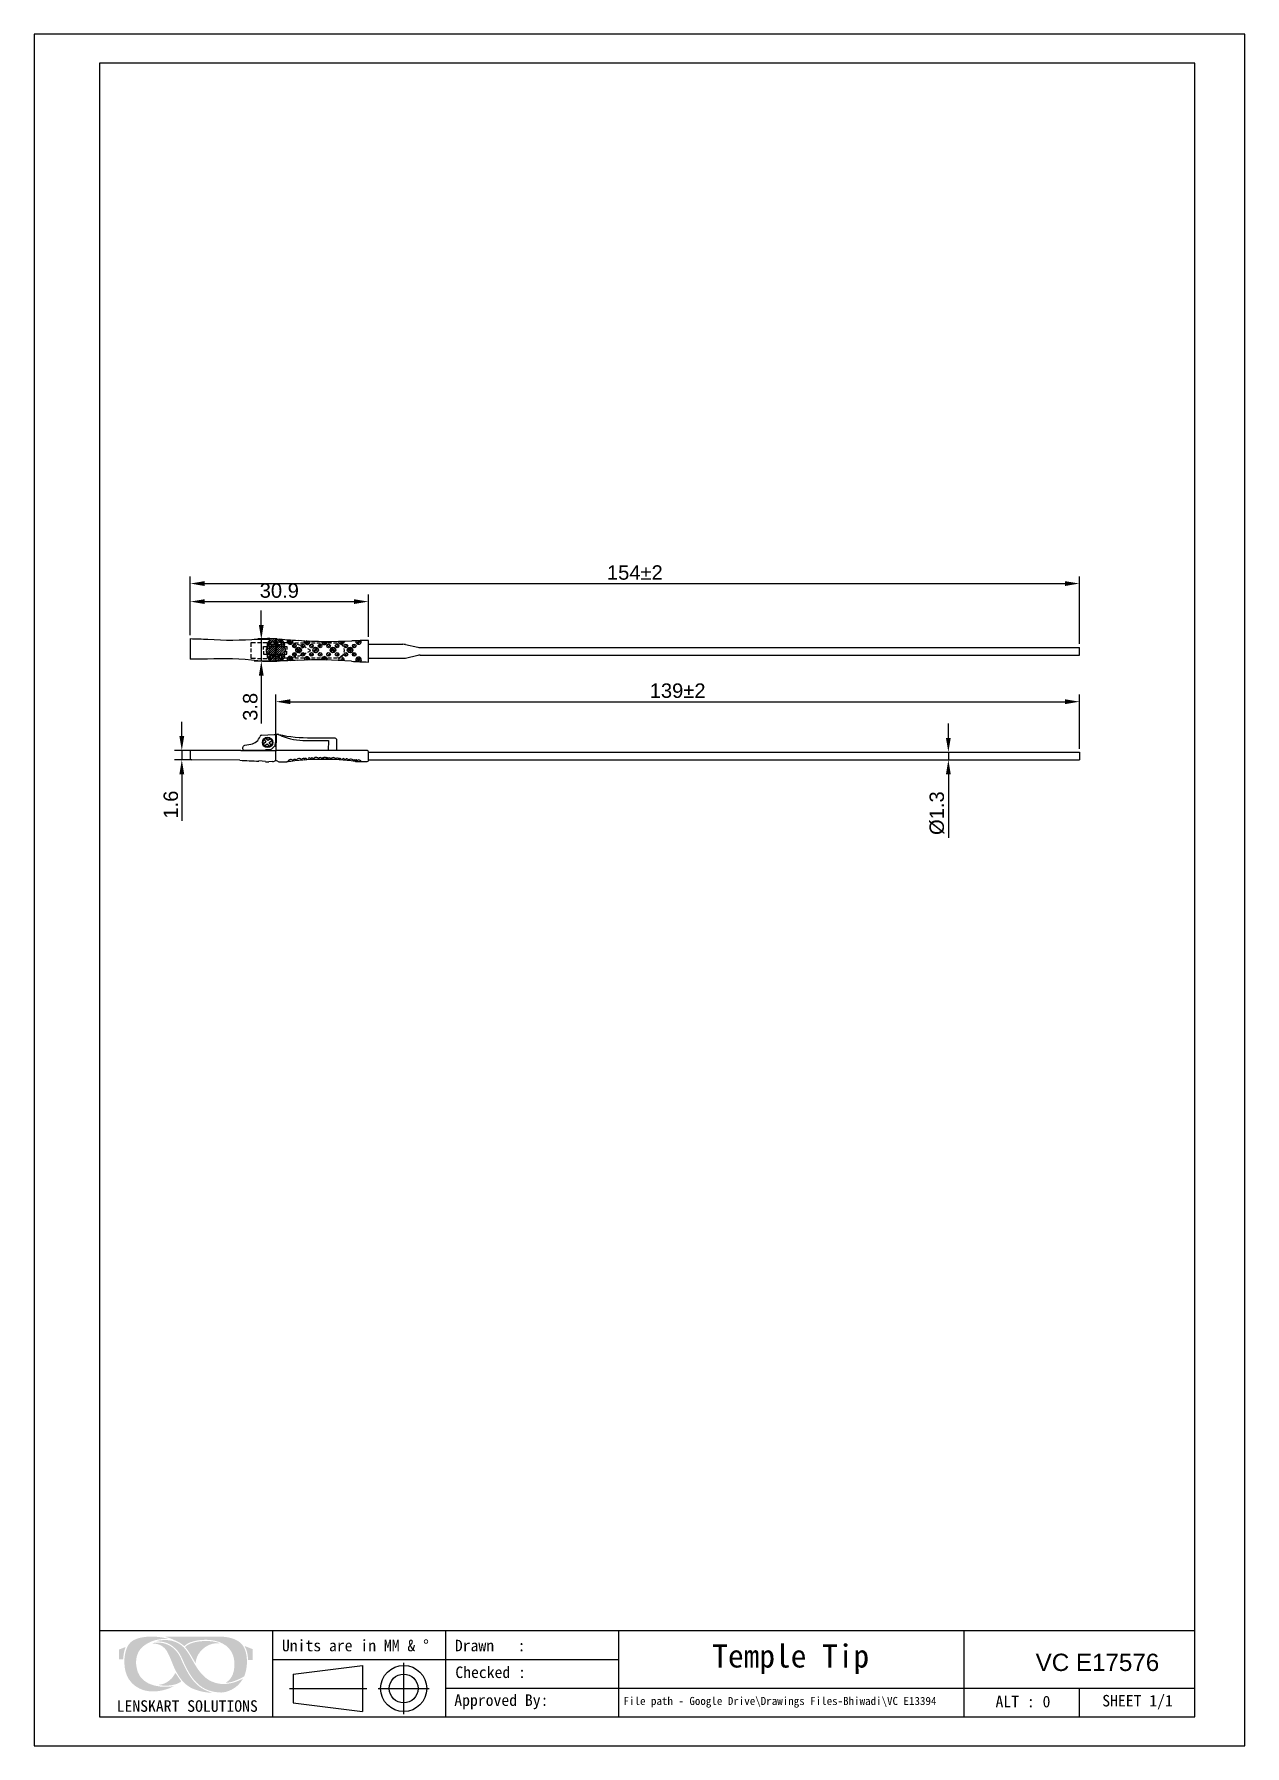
# Model space of a CAD drawing. Header units: inches. Extents: x 26 to 236, y -155 to 142.
import ezdxf

# ---------------------------------------------------------------- set-up
doc = ezdxf.new("R2010")
doc.units = ezdxf.units.IN
doc.header["$MEASUREMENT"] = 0
doc.layers.add('Dimension', color=3, linetype='Continuous')
doc.layers.add('图框-线条', color=7, linetype='Continuous')
doc.layers.add('绘图层', color=7, linetype='Continuous', lineweight=15)
doc.styles.get("Standard").update_dxf_attribs({"font": 'arial.ttf'})
doc.styles.add('宋体', font='SimSun.ttf')
doc.styles.add('样式 1', font='romant.shx')
doc.dimstyles.new('ISO-25$0', dxfattribs={"dimtxt": 2.5, "dimasz": 2.5, "dimexe": 0.5, "dimexo": 1, "dimgap": 1, "dimtad": 0, "dimtih": 1, "dimtoh": 1, "dimdec": 1, "dimzin": 10, "dimdsep": 46, "dimlunit": 6, "dimtxsty": '样式 1', "dimcen": 0, "dimclrd": 256, "dimclre": 256, "dimclrt": 7, "dimazin": 0, "dimtfac": 1, "dimtdec": 1, "dimtofl": 0, "dimtmove": 0, "dimatfit": 0, "dimfxl": 1, "dimtolj": 1, "dimtzin": 10, "dimarcsym": 0})

# ---------------------------------------------------------------- blocks, each defined once
blk = doc.blocks.new('*D8')
at = {"layer": 'Defpoints', "color": 0, "transparency": 16777216}
for p in [(84.24, 43.32), (53.34, 36.89), (84.24, 36.56)]:
    blk.add_point(p, dxfattribs=at)
at = {"layer": 'Dimension', "color": 0, "lineweight": -2, "transparency": 16777216}
for p, q in [((53.34, 37.52), (53.34, 44.57)), ((84.24, 37.19), (84.24, 44.57)), ((55.84, 43.32), (81.74, 43.32))]:
    blk.add_line(p, q, dxfattribs=at)
at = {"layer": 'Dimension', "color": 0, "transparency": 16777216}
for points in [[(55.84, 43.73), (55.84, 42.9), (53.34, 43.32)], [(81.74, 43.73), (81.74, 42.9), (84.24, 43.32)]]:
    blk.add_solid(points, dxfattribs=at)
at = {"layer": 'Dimension', "color": 0, "transparency": 16777216, "insert": (68.79, 45.22), "char_height": 2.5, "attachment_point": 5}
blk.add_mtext('30.9', dxfattribs=at)
blk = doc.blocks.new('*D9')
at = {"layer": 'Defpoints', "color": 0, "transparency": 16777216}
for p in [(207.59, 46.45), (53.34, 36.89), (207.59, 35.34)]:
    blk.add_point(p, dxfattribs=at)
at = {"layer": 'Dimension', "color": 0, "lineweight": -2, "transparency": 16777216}
for p, q in [((53.34, 37.52), (53.34, 47.7)), ((207.59, 35.97), (207.59, 47.7)), ((55.84, 46.45), (205.09, 46.45))]:
    blk.add_line(p, q, dxfattribs=at)
at = {"layer": 'Dimension', "color": 0, "transparency": 16777216}
for points in [[(55.84, 46.87), (55.84, 46.03), (53.34, 46.45)], [(205.09, 46.87), (205.09, 46.03), (207.59, 46.45)]]:
    blk.add_solid(points, dxfattribs=at)
at = {"layer": 'Dimension', "color": 0, "transparency": 16777216, "insert": (130.47, 48.35), "char_height": 2.5, "attachment_point": 5}
blk.add_mtext('154±2', dxfattribs=at)
blk = doc.blocks.new('*D10')
at = {"layer": 'Defpoints', "color": 0, "transparency": 16777216}
for p in [(175.56, 17.17), (175.56, 15.87), (184.86, 15.87)]:
    blk.add_point(p, dxfattribs=at)
at = {"layer": 'Dimension', "color": 0, "lineweight": -2, "transparency": 16777216}
for p, q in [((184.86, 19.67), (184.86, 22.17)), ((176.19, 17.17), (186.11, 17.17)), ((176.19, 15.87), (186.11, 15.87)), ((184.86, 17.17), (184.86, 15.87)), ((184.86, 13.37), (184.86, 2.34))]:
    blk.add_line(p, q, dxfattribs=at)
at = {"layer": 'Dimension', "color": 0, "transparency": 16777216}
for points in [[(184.44, 19.67), (185.27, 19.67), (184.86, 17.17)], [(184.44, 13.37), (185.27, 13.37), (184.86, 15.87)]]:
    blk.add_solid(points, dxfattribs=at)
at = {"layer": 'Dimension', "color": 0, "transparency": 16777216, "insert": (182.89, 6.61), "char_height": 2.5, "attachment_point": 5, "rotation": 90}
blk.add_mtext('%%c1.3', dxfattribs=at)
blk = doc.blocks.new('*D11')
at = {"layer": 'Defpoints', "color": 0, "transparency": 16777216}
for p in [(51.88, 15.87), (54.26, 15.87), (54.27, 17.47)]:
    blk.add_point(p, dxfattribs=at)
at = {"layer": 'Dimension', "color": 0, "lineweight": -2, "transparency": 16777216}
for p, q in [((51.88, 19.97), (51.88, 22.47)), ((53.65, 17.47), (50.63, 17.47)), ((53.64, 15.87), (50.63, 15.87)), ((51.88, 17.47), (51.88, 15.87)), ((51.88, 13.37), (51.88, 5.3))]:
    blk.add_line(p, q, dxfattribs=at)
at = {"layer": 'Dimension', "color": 0, "transparency": 16777216}
for points in [[(51.46, 19.97), (52.29, 19.97), (51.88, 17.47)], [(51.46, 13.37), (52.29, 13.37), (51.88, 15.87)]]:
    blk.add_solid(points, dxfattribs=at)
at = {"layer": 'Dimension', "color": 0, "transparency": 16777216, "insert": (49.98, 8.09), "char_height": 2.5, "attachment_point": 5, "rotation": 90}
blk.add_mtext('1.6', dxfattribs=at)
blk = doc.blocks.new('*D12')
at = {"layer": 'Defpoints', "color": 0, "transparency": 16777216}
for p in [(207.59, 25.95), (68.18, 17.46), (207.59, 17.17)]:
    blk.add_point(p, dxfattribs=at)
at = {"layer": 'Dimension', "color": 0, "lineweight": -2, "transparency": 16777216}
for p, q in [((68.18, 18.09), (68.18, 27.2)), ((207.59, 17.79), (207.59, 27.2)), ((70.68, 25.95), (205.09, 25.95))]:
    blk.add_line(p, q, dxfattribs=at)
at = {"layer": 'Dimension', "color": 0, "transparency": 16777216}
for points in [[(70.68, 26.37), (70.68, 25.53), (68.18, 25.95)], [(205.09, 26.37), (205.09, 25.53), (207.59, 25.95)]]:
    blk.add_solid(points, dxfattribs=at)
at = {"layer": 'Dimension', "color": 0, "transparency": 16777216, "insert": (137.89, 27.85), "char_height": 2.5, "attachment_point": 5}
blk.add_mtext('139±2', dxfattribs=at)
blk = doc.blocks.new('*D13')
at = {"layer": 'Defpoints', "color": 0, "transparency": 16777216}
for p in [(67.78, 36.76), (65.67, 32.96), (67.65, 32.96)]:
    blk.add_point(p, dxfattribs=at)
at = {"layer": 'Dimension', "color": 0, "lineweight": -2, "transparency": 16777216}
for p, q in [((65.67, 39.26), (65.67, 41.76)), ((67.16, 36.76), (64.42, 36.76)), ((65.67, 36.76), (65.67, 32.96)), ((67.02, 32.96), (64.42, 32.96)), ((65.67, 30.46), (65.67, 22.16))]:
    blk.add_line(p, q, dxfattribs=at)
at = {"layer": 'Dimension', "color": 0, "transparency": 16777216}
for points in [[(65.25, 39.26), (66.08, 39.26), (65.67, 36.76)], [(65.25, 30.46), (66.08, 30.46), (65.67, 32.96)]]:
    blk.add_solid(points, dxfattribs=at)
at = {"layer": 'Dimension', "color": 0, "transparency": 16777216, "insert": (63.76, 25.06), "char_height": 2.5, "attachment_point": 5, "rotation": 90}
blk.add_mtext('3.8', dxfattribs=at)

msp = doc.modelspace()

# ---------------------------------------------------------------- hatches: boundary and pattern name
at = {"layer": '图框-线条', "lineweight": 0, "ltscale": 0.1}
h = msp.add_hatch(color=252, dxfattribs=at)
edge = h.paths.add_edge_path()
edge.add_spline(control_points=[(40.98, -138.53), (40.98, -138.53), (40.98, -140.24), (40.98, -140.24), (40.98, -140.24), (40.98, -140.24), (41.69, -140.24), (41.69, -140.24), (41.69, -140.24), (41.75, -139.84), (41.75, -139.49), (41.83, -139.1), (41.83, -139.1), (41.9, -138.75), (42.01, -138.4), (42.13, -138.09), (42.13, -138.09), (42.13, -138.09), (40.98, -138.53), (40.98, -138.53)], knot_values=[0, 0, 0, 0, 0.166667, 0.166667, 0.166667, 0.166667, 0.333333, 0.333333, 0.333333, 0.333333, 0.5, 0.5, 0.5, 0.5, 0.666667, 0.666667, 0.666667, 0.666667, 1, 1, 1, 1], degree=3, periodic=0)
edge = h.paths.add_edge_path()
edge.add_spline(control_points=[(63.38, -140.32), (63.38, -140.32), (64.19, -140.33), (64.19, -140.33), (64.19, -140.33), (64.19, -140.33), (64.19, -138.47), (64.19, -138.47), (64.19, -138.47), (64.19, -138.47), (62.78, -137.91), (62.78, -137.91), (62.78, -137.91), (62.92, -138.27), (63.09, -138.53), (63.2, -138.98), (63.2, -138.98), (63.31, -139.43), (63.34, -139.83), (63.38, -140.32)], knot_values=[0, 0, 0, 0, 0.166667, 0.166667, 0.166667, 0.166667, 0.333333, 0.333333, 0.333333, 0.333333, 0.5, 0.5, 0.5, 0.5, 0.666667, 0.666667, 0.666667, 0.666667, 1, 1, 1, 1], degree=3, periodic=0)
edge = h.paths.add_edge_path(flags=17)
edge.add_spline(control_points=[(47.9, -144.66), (48.03, -144.77), (48.86, -144.79), (49, -144.79), (49, -144.79), (49.88, -144.82), (51.2, -144.6), (51.78, -144.05), (51.78, -144.05), (51.72, -143.97), (51.69, -143.93), (51.63, -143.86), (51.63, -143.86), (51.63, -143.86), (50.77, -142.58), (50.77, -142.58), (50.77, -142.58), (50.55, -142.84), (50.46, -143.33), (49.66, -143.95), (49.66, -143.95), (49.19, -144.31), (48.63, -144.56), (47.9, -144.66)], knot_values=[0, 0, 0, 0, 0.142857, 0.142857, 0.142857, 0.142857, 0.285714, 0.285714, 0.285714, 0.285714, 0.428571, 0.428571, 0.428571, 0.428571, 0.571429, 0.571429, 0.571429, 0.571429, 0.714286, 0.714286, 0.714286, 0.714286, 1, 1, 1, 1], degree=3, periodic=0)
edge = h.paths.add_edge_path(flags=17)
edge.add_spline(control_points=[(52.45, -138.09), (52.5, -138.17), (52.51, -138.16), (52.57, -138.23), (52.57, -138.23), (53.22, -138.97), (54.15, -140.76), (54.27, -140.89), (54.27, -140.89), (54.33, -139.39), (55.58, -138.08), (56.82, -137.65), (56.82, -137.65), (57.47, -137.42), (57.82, -137.42), (58.54, -137.48), (58.54, -137.48), (58.3, -137.29), (57.29, -137.12), (57.04, -137.1), (57.04, -137.1), (55.83, -136.96), (54.07, -137.07), (52.99, -137.68), (52.99, -137.68), (52.82, -137.77), (52.51, -137.97), (52.45, -138.09)], knot_values=[0, 0, 0, 0, 0.125, 0.125, 0.125, 0.125, 0.25, 0.25, 0.25, 0.25, 0.375, 0.375, 0.375, 0.375, 0.5, 0.5, 0.5, 0.5, 0.625, 0.625, 0.625, 0.625, 0.75, 0.75, 0.75, 0.75, 1, 1, 1, 1], degree=3, periodic=0)
edge = h.paths.add_edge_path()
edge.add_spline(control_points=[(51.87, -140.44), (51.46, -139.52), (51.34, -139.27), (50.7, -138.58), (50.7, -138.58), (49.82, -137.64), (48.48, -137.17), (47.15, -137.35), (47.15, -137.35), (47.06, -137.36), (46.99, -137.37), (46.9, -137.39), (46.9, -137.39), (46.9, -137.39), (46.67, -137.46), (46.67, -137.46), (46.67, -137.46), (47.44, -137.49), (48.03, -137.61), (48.54, -137.99), (48.54, -137.99), (49.05, -138.37), (49.24, -138.68), (49.57, -139.34), (49.57, -139.34), (50.1, -140.42), (50.45, -141.63), (51.05, -142.63), (51.05, -142.63), (51.68, -143.7), (52.29, -144.48), (53.35, -145.1), (53.35, -145.1), (54.21, -145.6), (56, -146.07), (57.18, -146.02), (57.18, -146.02), (57.05, -145.96), (56.87, -145.93), (56.71, -145.88), (56.71, -145.88), (54.5, -145.21), (53.22, -143.33), (52.25, -141.27), (52.25, -141.27), (52.12, -141), (51.99, -140.72), (51.87, -140.44)], knot_values=[0, 0, 0, 0, 0.076923, 0.076923, 0.076923, 0.076923, 0.153846, 0.153846, 0.153846, 0.153846, 0.230769, 0.230769, 0.230769, 0.230769, 0.307692, 0.307692, 0.307692, 0.307692, 0.384615, 0.384615, 0.384615, 0.384615, 0.461538, 0.461538, 0.461538, 0.461538, 0.538462, 0.538462, 0.538462, 0.538462, 0.615385, 0.615385, 0.615385, 0.615385, 0.692308, 0.692308, 0.692308, 0.692308, 0.769231, 0.769231, 0.769231, 0.769231, 0.846154, 0.846154, 0.846154, 0.846154, 1, 1, 1, 1], degree=3, periodic=0)
edge = h.paths.add_edge_path()
edge.add_spline(control_points=[(62.49, -143.59), (62.46, -143.59), (61.64, -143.98), (61.47, -144.04), (61.47, -144.04), (61.12, -144.18), (60.7, -144.31), (60.31, -144.38), (60.31, -144.38), (59.33, -144.57), (58.62, -144.57), (57.69, -144.3), (57.69, -144.3), (56.1, -143.84), (55.18, -142.72), (54.43, -141.57), (54.43, -141.57), (53.11, -139.51), (52.58, -137.52), (50.03, -136.98), (50.03, -136.98), (49.6, -136.89), (49.09, -136.85), (48.63, -136.89), (48.63, -136.89), (48.33, -136.91), (47.61, -136.98), (47.39, -137.11), (47.39, -137.11), (48.51, -137.09), (49.39, -137.31), (50.19, -137.88), (50.19, -137.88), (51.84, -139.06), (51.89, -140.3), (52.75, -141.85), (52.75, -141.85), (53.17, -142.59), (53.47, -143.16), (54.04, -143.83), (54.04, -143.83), (55.23, -145.22), (56.49, -145.84), (58.43, -145.98), (58.43, -145.98), (59.37, -146.05), (60.31, -145.64), (60.93, -145.25), (60.93, -145.25), (61.36, -144.98), (61.7, -144.64), (62.02, -144.27), (62.02, -144.27), (62.18, -144.08), (62.36, -143.8), (62.49, -143.59)], knot_values=[0, 0, 0, 0, 0.066667, 0.066667, 0.066667, 0.066667, 0.133333, 0.133333, 0.133333, 0.133333, 0.2, 0.2, 0.2, 0.2, 0.266667, 0.266667, 0.266667, 0.266667, 0.333333, 0.333333, 0.333333, 0.333333, 0.4, 0.4, 0.4, 0.4, 0.466667, 0.466667, 0.466667, 0.466667, 0.533333, 0.533333, 0.533333, 0.533333, 0.6, 0.6, 0.6, 0.6, 0.666667, 0.666667, 0.666667, 0.666667, 0.733333, 0.733333, 0.733333, 0.733333, 0.8, 0.8, 0.8, 0.8, 0.866667, 0.866667, 0.866667, 0.866667, 1, 1, 1, 1], degree=3, periodic=0)
edge = h.paths.add_edge_path()
edge.add_spline(control_points=[(52.3, -137.93), (52.86, -137.49), (53.02, -137.35), (53.84, -137.12), (53.84, -137.12), (55.71, -136.6), (58.12, -136.74), (59.59, -137.89), (59.59, -137.89), (60.39, -138.52), (61.05, -139.62), (61.01, -141.17), (61.01, -141.17), (60.98, -142.32), (60.7, -143.42), (59.79, -144.08), (59.79, -144.08), (59.73, -144.12), (59.49, -144.28), (59.43, -144.3), (59.43, -144.3), (60.32, -144.35), (61.71, -143.75), (62.45, -143.33), (62.45, -143.33), (62.72, -143.17), (62.7, -143.2), (62.81, -142.88), (62.81, -142.88), (63.28, -141.62), (63.3, -139.87), (62.87, -138.64), (62.87, -138.64), (62.68, -138.08), (62.46, -137.78), (62.09, -137.41), (62.09, -137.41), (61.33, -136.65), (59.82, -136.3), (58.73, -136.3), (58.73, -136.3), (55.51, -136.3), (52.2, -136.26), (48.99, -136.3), (48.99, -136.3), (49.23, -136.4), (49.64, -136.5), (49.91, -136.6), (49.91, -136.6), (50.18, -136.69), (51.36, -137.25), (51.59, -137.39), (51.59, -137.39), (51.91, -137.58), (52.24, -137.89), (52.3, -137.93)], knot_values=[0, 0, 0, 0, 0.066667, 0.066667, 0.066667, 0.066667, 0.133333, 0.133333, 0.133333, 0.133333, 0.2, 0.2, 0.2, 0.2, 0.266667, 0.266667, 0.266667, 0.266667, 0.333333, 0.333333, 0.333333, 0.333333, 0.4, 0.4, 0.4, 0.4, 0.466667, 0.466667, 0.466667, 0.466667, 0.533333, 0.533333, 0.533333, 0.533333, 0.6, 0.6, 0.6, 0.6, 0.666667, 0.666667, 0.666667, 0.666667, 0.733333, 0.733333, 0.733333, 0.733333, 0.8, 0.8, 0.8, 0.8, 0.866667, 0.866667, 0.866667, 0.866667, 1, 1, 1, 1], degree=3, periodic=0)
edge = h.paths.add_edge_path()
edge.add_spline(control_points=[(50.51, -144.88), (50.38, -144.87), (50.11, -144.93), (49.95, -144.95), (49.95, -144.95), (47.38, -145.19), (44.34, -144.51), (43.98, -141.37), (43.98, -141.37), (43.8, -139.9), (44.26, -138.57), (45.44, -137.77), (45.44, -137.77), (46.61, -136.96), (47.79, -136.64), (49.52, -136.69), (49.52, -136.69), (49.52, -136.69), (48.82, -136.5), (48.82, -136.5), (48.82, -136.5), (47.29, -136.17), (45, -136.16), (43.66, -136.83), (43.66, -136.83), (42.89, -137.21), (42.47, -137.78), (42.18, -138.73), (42.18, -138.73), (41.68, -140.35), (41.82, -142.85), (43.04, -144.13), (43.04, -144.13), (43.2, -144.29), (43.27, -144.41), (43.45, -144.55), (43.45, -144.55), (43.64, -144.71), (43.68, -144.76), (43.92, -144.93), (43.92, -144.93), (45.5, -146.04), (47.55, -145.98), (49.35, -145.38), (49.35, -145.38), (49.56, -145.31), (49.77, -145.22), (49.96, -145.14), (49.96, -145.14), (50.08, -145.09), (50.45, -144.9), (50.51, -144.88)], knot_values=[0, 0, 0, 0, 0.071429, 0.071429, 0.071429, 0.071429, 0.142857, 0.142857, 0.142857, 0.142857, 0.214286, 0.214286, 0.214286, 0.214286, 0.285714, 0.285714, 0.285714, 0.285714, 0.357143, 0.357143, 0.357143, 0.357143, 0.428571, 0.428571, 0.428571, 0.428571, 0.5, 0.5, 0.5, 0.5, 0.571429, 0.571429, 0.571429, 0.571429, 0.642857, 0.642857, 0.642857, 0.642857, 0.714286, 0.714286, 0.714286, 0.714286, 0.785714, 0.785714, 0.785714, 0.785714, 0.857143, 0.857143, 0.857143, 0.857143, 1, 1, 1, 1], degree=3, periodic=0)

# ---------------------------------------------------------------- linework, layer by layer
for p, q in [((227.62, 136.77), (37.62, 136.77)), ((37.62, 136.77), (37.62, -150.23)), ((227.62, -150.23), (227.62, 136.77)), ((53.34, 36.89), (53.34, 33.34)), ((68.22, 36.95), (68.18, 33.08)), ((84.25, 35.91), (90.23, 35.91)), ((90.66, 35.86), (92.8, 35.39)), ((84.25, 33.48), (90.23, 33.48)), ((84.56, 33.42), (84.56, 33.42)), ((90.66, 33.53), (92.8, 34)), ((93.23, 35.34), (207.59, 35.34)), ((93.23, 34.04), (207.59, 34.04)), ((207.59, 34.04), (207.59, 35.34)), ((68.23, 20.09), (68.18, 17.49)), ((68.71, 20.26), (68.45, 20.29)), ((53.34, 17.27), (53.34, 16.07)), ((62.09, 17.46), (53.54, 17.47)), ((61.95, 15.81), (53.54, 15.87)), ((62.09, 17.46), (68.29, 17.46)), ((67.63, 15.56), (66.95, 15.53)), ((68.18, 15.71), (68.18, 17.46)), ((69.03, 15.51), (70.12, 15.54)), ((84.24, 17.17), (207.59, 17.17)), ((84.24, 15.87), (207.59, 15.87)), ((207.59, 17.17), (207.59, 15.87)), ((37.62, -135.23), (227.62, -135.23)), ((67.62, -135.23), (67.62, -150.23)), ((97.62, -135.23), (97.62, -150.23)), ((127.62, -135.23), (127.62, -150.23)), ((187.62, -150.23), (187.62, -135.23)), ((67.62, -140.23), (127.62, -140.23)), ((71.22, -142.79), (83.22, -141.29)), ((83.22, -141.29), (83.22, -149.29)), ((90.37, -149.73), (90.37, -140.84)), ((70.56, -145.29), (83.95, -145.29)), ((71.22, -142.79), (71.22, -147.79)), ((85.93, -145.29), (94.81, -145.29)), ((97.62, -145.23), (227.62, -145.23)), ((207.62, -150.23), (207.62, -145.23)), ((71.22, -147.79), (83.22, -149.29)), ((37.62, -150.23), (227.62, -150.23))]:
    msp.add_line(p, q)
msp.add_lwpolyline([(26.28, -155.23), (236.28, -155.23), (236.28, 141.77), (26.28, 141.77)], close=True)
for points in [[(63.93, 35.49), (63.93, 36.25), (64.69, 36.25)], [(65.03, 36.25), (65.67, 36.25)], [(65.96, 36.25), (66.6, 36.25)], [(66.51, 34.77), (67.44, 35.74)], [(66.6, 34.51), (68.16, 36.08), (68.84, 36.76)], [(66.6, 35.23), (67.23, 35.91)], [(66.68, 35.7), (67.78, 36.76)], [(66.68, 36.04), (67.36, 36.71)], [(66.68, 33.88), (68.16, 35.36), (68.63, 35.82)], [(66.72, 34.26), (68.16, 35.74), (68.54, 36.12)], [(66.72, 33.58), (68.16, 35.02), (68.88, 35.74)], [(66.94, 36.25), (67.57, 36.25)], [(68.04, 35.87), (67.27, 35.87), (67.27, 36.25)], [(67.44, 35.53), (67.44, 35.87)], [(69.64, 36.12), (68.16, 34.68), (67.53, 34)], [(67.66, 36.29), (68.12, 36.76)], [(69.69, 35.82), (68.16, 34.3), (67.78, 33.88)], [(68.5, 36.76), (68.16, 36.46), (67.82, 36.08)], [(67.87, 36.25), (68.5, 36.25)], [(68.16, 36.76), (68.16, 32.99)], [(68.33, 35.87), (69.09, 35.87), (69.09, 36.25)], [(68.76, 36.29), (69.09, 36.67)], [(68.97, 35.53), (69.64, 35.53), (69.64, 36.25), (68.84, 36.25)], [(68.88, 35.53), (68.88, 35.87)], [(69.05, 36.25), (69.31, 36.54)], [(69.14, 35.99), (69.52, 36.33)], [(70.24, 36.16), (69.64, 36.16), (69.64, 35.53)], [(70.75, 36.12), (70.11, 36.16)], [(70.19, 36.26), (70.57, 36.68)], [(70.28, 36.05), (70.53, 36.26)], [(70.53, 35.88), (71.13, 36.51)], [(70.58, 36.16), (71.21, 36.16)], [(70.74, 36.47), (70.93, 36.66)], [(70.91, 35.95), (71.04, 36.08)], [(71.68, 35.95), (71.21, 36.08), (71.04, 36.08)], [(71.13, 35.44), (71.55, 35.87)], [(71.34, 35.32), (71.68, 35.66)], [(71.51, 36.16), (72.14, 36.16)], [(72.57, 35.7), (72.27, 35.78), (71.97, 35.87)], [(72.48, 36.16), (73.12, 36.16)], [(72.57, 35.49), (72.99, 35.87)], [(72.78, 35.32), (73.16, 35.66)], [(73.12, 36.33), (73.24, 36.53)], [(73.2, 36.08), (73.45, 36.33)], [(73.37, 35.91), (73.95, 36.49)], [(73.41, 36.16), (74.05, 36.16)], [(73.71, 35.87), (74.09, 36.25)], [(74.05, 35.53), (74.43, 35.91)], [(74.22, 35.32), (74.64, 35.74)], [(74.39, 36.16), (75.02, 36.16)], [(75.32, 36.16), (75.95, 36.16)], [(75.53, 35.53), (75.87, 35.91)], [(75.7, 35.36), (76.08, 35.74)], [(76.12, 36.12), (76.42, 36.42)], [(76.29, 36.16), (76.93, 36.16)], [(76.32, 35.98), (76.54, 36.21)], [(76.56, 35.88), (77.09, 36.41)], [(76.71, 36.38), (76.71, 36.38)], [(77.01, 35.61), (77.35, 35.91)], [(77.14, 35.36), (77.56, 35.78)], [(77.22, 36.16), (77.86, 36.16)], [(78.2, 36.16), (78.79, 36.16), (79.21, 36.12), (79.25, 36.08)], [(78.5, 35.67), (78.75, 35.91)], [(78.62, 35.4), (79.04, 35.82)], [(79.12, 36.25), (79.27, 36.43)], [(79.26, 36.04), (79.47, 36.25)], [(79.93, 35.49), (79.85, 35.61), (79.55, 35.91), (79.51, 35.95)], [(79.52, 35.92), (80.01, 36.45)], [(79.68, 36.46), (79.68, 36.46)], [(80.06, 35.78), (80.19, 35.91)], [(80.1, 35.44), (80.48, 35.82)], [(81.54, 35.44), (81.96, 35.87)], [(82.06, 36.35), (82.25, 36.54)], [(82.18, 36.08), (82.39, 36.29)], [(82.38, 35.95), (82.98, 36.55)], [(82.6, 36.5), (82.63, 36.54)], [(63.93, 34.55), (63.93, 35.19)], [(64.69, 33.45), (63.93, 33.45), (63.93, 34.22)], [(65.03, 33.45), (65.67, 33.45)], [(65.96, 33.45), (66.6, 33.45)], [(66.05, 35.02), (66.05, 35.53), (66.72, 35.53)], [(66.05, 34.72), (66.05, 34.22), (66.72, 34.22)], [(66.85, 33.37), (67.23, 33.71)], [(66.94, 33.45), (67.57, 33.45), (67.57, 34.22)], [(67.06, 35.53), (67.7, 35.53)], [(67.06, 34.22), (67.7, 34.22), (67.7, 33.45)], [(67.06, 33.2), (67.36, 33.45)], [(67.53, 35.53), (67.1, 35.53), (67.1, 35.02)], [(67.1, 34.72), (67.1, 34.22), (67.53, 34.22)], [(67.27, 33.07), (68.16, 33.96), (69.64, 35.4)], [(67.6, 33.02), (68.16, 33.58), (69.77, 35.19)], [(67.74, 35.53), (68.54, 35.53)], [(67.74, 34.22), (68.54, 34.22)], [(67.82, 35.53), (68.46, 35.53)], [(67.82, 34.22), (68.46, 34.22)], [(67.87, 33.45), (68.5, 33.45)], [(67.92, 33), (68.16, 33.24), (68.54, 33.62)], [(67.99, 35.53), (68.63, 35.53)], [(67.99, 34.22), (68.63, 34.22)], [(68.12, 35.02), (68.12, 35.53)], [(68.12, 34.22), (68.12, 34.72)], [(68.16, 35.19), (68.16, 34.55)], [(68.3, 33), (68.76, 33.41)], [(68.67, 33.45), (68.67, 34.22)], [(68.69, 33.01), (69.69, 34)], [(68.8, 35.53), (69.43, 35.53)], [(69.43, 34.22), (68.8, 34.22), (68.8, 33.45)], [(68.97, 34.22), (69.64, 34.22), (69.64, 33.45), (68.84, 33.45)], [(68.97, 34), (69.86, 34.89)], [(69.09, 33.07), (69.64, 33.62)], [(69.14, 33.79), (69.69, 34.34)], [(69.64, 34.22), (69.64, 33.58), (70.24, 33.58)], [(69.73, 35.53), (70.11, 35.53), (70.11, 35.02)], [(69.73, 34.22), (70.11, 34.22), (70.11, 34.72)], [(70.11, 33.58), (70.75, 33.62)], [(70.16, 33.37), (70.62, 33.82)], [(70.2, 33.12), (70.2, 33.12)], [(70.23, 33.09), (70.49, 33.31)], [(70.58, 33.58), (71.21, 33.58)], [(70.61, 33.09), (71.08, 33.53)], [(70.62, 33.48), (70.91, 33.74)], [(71.02, 33.12), (71.13, 33.23)], [(71.04, 33.67), (71.21, 33.67), (71.68, 33.79)], [(71.08, 34), (71.51, 34.39)], [(71.3, 33.84), (71.68, 34.17)], [(71.51, 33.58), (72.14, 33.58)], [(71.59, 34.85), (72.14, 35.36)], [(71.68, 34.6), (71.97, 34.85)], [(71.89, 34.43), (72.57, 35.11)], [(71.97, 33.88), (72.27, 33.92), (72.57, 34.05)], [(72.14, 35.02), (72.4, 35.27)], [(72.23, 34.39), (72.61, 34.77)], [(72.48, 33.58), (73.12, 33.58)], [(72.57, 34), (72.95, 34.39)], [(72.73, 33.84), (73.12, 34.22)], [(73.45, 35.32), (73.33, 35.4), (72.86, 35.57)], [(72.86, 34.17), (73.33, 34.34), (73.45, 34.43)], [(73.14, 33.38), (73.5, 33.74)], [(73.31, 33.17), (73.8, 33.7)], [(73.41, 33.58), (74.05, 33.58)], [(73.66, 33.18), (74.01, 33.53)], [(73.75, 34.55), (74.26, 34.85), (73.75, 35.15)], [(74.02, 33.2), (74.09, 33.27)], [(74.07, 34.09), (74.45, 34.47)], [(74.23, 33.88), (74.66, 34.31)], [(74.39, 33.58), (75.02, 33.58)], [(74.62, 35.01), (75, 35.39)], [(74.67, 34.68), (75.33, 35.35)], [(74.84, 34.51), (75.08, 34.76)], [(75.1, 34.44), (75.59, 34.92)], [(75.25, 34.92), (75.5, 35.18)], [(75.32, 33.58), (75.95, 33.58)], [(75.57, 34.13), (75.86, 34.47)], [(75.69, 33.92), (76.12, 34.34)], [(76.15, 33.2), (76.71, 33.71)], [(76.16, 33.54), (76.29, 33.67)], [(76.29, 33.58), (76.93, 33.58)], [(76.67, 33.33), (76.93, 33.59)], [(76.91, 33.18), (77.05, 33.37)], [(77.03, 34.22), (77.28, 34.48)], [(77.14, 33.92), (77.56, 34.34)], [(77.22, 33.58), (77.86, 33.58)], [(77.45, 33.88), (77.62, 34.09)], [(77.63, 34.79), (78.2, 35.36)], [(77.7, 35.2), (77.81, 35.32)], [(77.78, 34.56), (77.98, 34.77)], [(78, 34.45), (78.53, 34.98)], [(78.2, 34.98), (78.41, 35.23)], [(78.2, 33.58), (78.79, 33.58), (79.21, 33.62), (79.25, 33.67)], [(78.49, 34.22), (78.7, 34.43)], [(78.58, 33.92), (79, 34.34)], [(78.83, 33.84), (79.08, 34.09)], [(78.96, 35.36), (79.08, 35.49)], [(79.04, 33.33), (79.59, 33.88)], [(79.39, 33.1), (79.42, 33.13)], [(79.51, 33.79), (79.55, 33.84), (79.85, 34.09), (79.93, 34.26)], [(79.59, 33.3), (79.85, 33.55)], [(79.74, 33.07), (80.02, 33.38)], [(80.06, 34.55), (80.1, 34.85), (80.06, 35.19)], [(80.08, 33.98), (80.48, 34.39)], [(80.29, 33.85), (80.61, 34.13)], [(80.32, 35.33), (80.61, 35.57)], [(80.58, 34.86), (81.12, 35.36)], [(80.7, 34.6), (80.9, 34.81)], [(80.9, 34.47), (81.5, 35.06)], [(81.12, 35.02), (81.33, 35.27)], [(81.26, 34.48), (81.47, 34.66)], [(81.52, 33.98), (81.92, 34.39)], [(81.72, 33.85), (82.05, 34.17)], [(81.76, 35.33), (82.09, 35.61)], [(82.05, 33.29), (82.46, 33.7)], [(82.08, 32.93), (82.38, 33.23)], [(82.38, 32.89), (82.55, 33.06)], [(82.46, 33.36), (82.76, 33.61)], [(82.67, 33.14), (82.93, 33.44)], [(82.72, 32.85), (83.01, 33.14)], [(66.17, 19.41), (66.48, 18.95), (66.03, 18.64)], [(66.25, 18.31), (66.7, 18.66), (67.05, 18.16)], [(67.27, 19.53), (66.81, 19.22), (66.5, 19.64)], [(67.39, 18.41), (67.03, 18.89), (67.49, 19.2)], [(66.39, 15.55), (65.24, 15.66)]]:
    msp.add_lwpolyline(points)
for points in [[(66.94, 36.42, 0.30137), (66.71, 35.57, -0.252398), (66.65, 35.31)], [(69.75, 35.34, -0.252398), (69.69, 35.6, 0.295694), (69.48, 36.42)], [(66.7, 34.14, 0.252398), (66.65, 34.4, -0.252398), (66.71, 34.14, 0.295694), (66.92, 33.31)], [(69.49, 33.33, 0.295694), (69.7, 34.16, -0.252398), (69.76, 34.42, 0.345014), (69.75, 35.34)], [(65.72, 20.16), (67.91, 20.27, -0.463922), (68.23, 19.94), (68.09, 18.72, -0.407572), (66.68, 17.57), (66.4, 17.6), (66.41, 17.47), (62.51, 17.46), (62.49, 17.99, -0.379651), (62.83, 18.4), (63.85, 18.56)], [(74.38, 19.69), (78.41, 19.66, -0.414743), (78.71, 19.36), (78.69, 17.46), (68.18, 17.49)], [(69.14, 20.02, 0.093436), (73.42, 19.19), (77.32, 19.2), (77.29, 17.46)], [(82.59, 15.55), (84.04, 15.56, 0.412503), (84.24, 15.76), (84.24, 17.27, 0.414287), (84.04, 17.47), (68.18, 17.46)], [(81.98, 15.58, 0.06455), (70.77, 15.58, -0.032273), (70.12, 15.54)]]:
    msp.add_lwpolyline(points, format="xyb")
for centre, radius in [((67.56, 36.07), 0.317), ((68.87, 36.07), 0.317), ((70.65, 36.41), 0.148), ((71.41, 35.64), 0.317), ((72.89, 35.64), 0.317), ((74.37, 35.64), 0.317), ((75.86, 35.64), 0.317), ((77.34, 35.64), 0.317), ((78.82, 35.64), 0.317), ((80.34, 35.64), 0.317), ((81.78, 35.64), 0.317), ((67.56, 33.74), 0.317), ((68.87, 33.74), 0.317), ((70.65, 33.34), 0.148), ((71.41, 34.16), 0.317), ((72.13, 34.92), 0.487), ((72.13, 34.92), 0.148), ((72.89, 34.16), 0.317), ((74.37, 34.16), 0.317), ((75.09, 34.92), 0.487), ((75.09, 34.92), 0.148), ((75.86, 34.16), 0.317), ((77.34, 34.16), 0.317), ((78.1, 34.92), 0.487), ((78.1, 34.92), 0.148), ((78.82, 34.16), 0.317), ((80.34, 34.16), 0.317), ((81.06, 34.92), 0.487), ((81.06, 34.92), 0.148), ((81.78, 34.16), 0.317), ((82.54, 33.22), 0.148), ((66.76, 18.89), 0.91), ((66.76, 18.89), 0.788), ((90.37, -145.29), 4), ((90.37, -145.29), 2.5)]:
    msp.add_circle(centre, radius)
for centre, radius, start, end in [((65.08, 369.08), 332.39, 267.9748, 268.502), ((60.44, 90.34), 53.69, 265.6811, 274.9722), ((66.8, 3.61), 33.28, 87.262, 92.9427), ((67.97, 35.53), 1.36, 113.1212, 139.149), ((90.33, 330.02), 294, 265.7209, 266.4406), ((68.52, 35.51), 1.33, 43.6307, 73.087), ((70.65, 36.41), 0.487, 142.8711, 29.4606), ((77.42, 110.36), 73.95, 265.8573, 273.0662), ((73.61, 36.37), 0.487, 161.1273, 12.9825), ((73.61, 36.37), 0.148, 113.9443, 60.1654), ((76.62, 36.37), 0.487, 173.8662, 4.8969), ((76.62, 36.37), 0.148, 161.5634, 17.1998), ((79.58, 36.41), 0.487, 177.5016, 5.8505), ((79.58, 36.41), 0.148, 168.416, 14.9361), ((84.98, -91.92), 128.48, 90.3305, 91.6096), ((82.55, 36.41), 0.487, 165.0175, 17.1589), ((82.55, 36.41), 0.148, 114.8516, 67.3247), ((-47.01, 34.69), 131.27, 359.1845, 0.8155), ((90.23, 33.91), 2, 77.6013, 89.9874), ((56.05, -299.04), 332.39, 89.9479, 90.4668), ((58.94, -20.28), 53.69, 83.4777, 92.7688), ((67.65, 66.24), 33.28, 265.5072, 271.1879), ((67.24, 34.85), 0.741, 141.839, 217.9797), ((67.94, 34.42), 1.5, 227.3785, 247.4489), ((82.34, -260.68), 294, 92.0093, 92.729), ((68.45, 34.42), 1.5, 292.216, 312.6215), ((70.65, 33.34), 0.487, 331.1054, 213.7994), ((75.37, -40.75), 73.95, 85.3836, 92.5926), ((73.62, 33.26), 0.487, 351.5622, 191.1603), ((73.62, 33.26), 0.148, 328.0351, 214.6873), ((76.62, 33.28), 0.487, 348.3688, 189.7045), ((76.62, 33.28), 0.148, 322.2785, 215.7947), ((79.58, 33.2), 0.487, 341.935, 191.5515), ((79.58, 33.2), 0.148, 312.3633, 222.0611), ((92.43, 243.29), 210.62, 266.977, 267.771), ((82.54, 33.22), 0.487, 316.5326, 213.1403), ((90.23, 35.48), 2, 270.0126, 282.3987), ((93.23, 37.34), 2, 257.6013, 270), ((93.23, 32.04), 2, 90, 102.3987), ((63.54, 20.55), 2.01, 278.9589, 342.1523), ((65.78, 19.81), 0.346, 100.2767, 160.7634), ((68.43, 20.09), 0.2, 83.8275, 179.0014), ((66.86, 15.41), 5.14, 63.6679, 71.3012), ((73.92, 43.6), 23.91, 257.422, 271.0924), ((53.54, 17.27), 0.2, 89.9743, 180), ((53.54, 16.07), 0.2, 180, 269.5551), ((65.63, 60.32), 44.67, 265.265, 269.4886), ((66.86, 20.54), 5.02, 264.5622, 271.0333), ((67.63, 16.34), 0.778, 270.1806, 295.3432), ((68.2, 15.12), 0.57, 63.4526, 115.3432), ((68.99, 16.71), 1.2, 243.4526, 271.9714), ((70.76, 15.42), 0.487, 26.7335, 163.3276), ((71.47, 15.67), 0.276, 5.1612, 187.6938), ((72.2, 15.62), 0.464, 19.9408, 171.0098), ((72.94, 15.82), 0.299, 1.9634, 187.3356), ((73.37, 15.93), 0.19, 336.3403, 211.4421), ((74, 15.99), 0.19, 335.5385, 210.5962), ((74.43, 15.89), 0.321, 3.2516, 179.0638), ((75.17, 15.71), 0.561, 25.2935, 159.7049), ((75.89, 15.96), 0.296, 1.9368, 182.006), ((76.65, 15.72), 0.566, 25.6389, 153.5319), ((76.33, 16.03), 0.19, 330.7702, 209.223), ((77.01, 16.05), 0.19, 329.787, 208.5035), ((77.41, 15.93), 0.299, 357.597, 174.8017), ((78.13, 15.68), 0.568, 20.2998, 153.6622), ((78.87, 15.85), 0.329, 0.3211, 173.0719), ((79.34, 15.92), 0.19, 330.9954, 201.1094), ((79.94, 15.9), 0.19, 330.2978, 200.2363), ((80.5, 15.74), 0.302, 354.2084, 174.8729), ((81.22, 15.4), 0.575, 25.8927, 143.1872), ((81.83, 15.58), 0.295, 359.36, 173.4276), ((82.11, 15.56), 0.295, 359.36, 173.4276), ((84.58, 81.17), 65.65, 267.7333, 268.2647), ((82.58, 15.44), 0.402, 15.3636, 162.1136)]:
    msp.add_arc(centre, radius, start, end)

# ---------------------------------------------------------------- texts
at = {"insert": (210.72, -140.77), "char_height": 3, "width": 34.3483, "attachment_point": 5}
msp.add_mtext('VC E17576', dxfattribs=at)
at = {"layer": '绘图层', "color": 7, "linetype": 'ByBlock', "lineweight": 9, "attachment_point": 5, "style": '宋体'}
for s, insert, char_height, width in [('\\pxql;{\\fNSimSun|b0|i0|c0|p49;Units are in MM & %%D}', (84.52, -137.85), 2, 30.5443), ('\\pxql;{\\fNSimSun|b0|i0|c0|p49;Drawn   : }', (114.52, -137.85), 2, 30.5443), ('{\\fNSimSun|b0|i0|c0|p49;Temple Tip}', (157.51, -140.22), 4, 58.2869), ('\\pxql;{\\fNSimSun|b0|i0|c0|p49;Checked : }', (110.78, -142.49), 2, 22.9015), ('{\\fSimSun|b0|i0|c134|p2;LENSKART SOLUTIONS}', (52.82, -148.35), 2, 58.9745), ('\\pxql;{\\fNSimSun|b0|i0|c0|p49;Approved By:}', (110.6, -147.6), 2, 22.9015), ('\\pxql;{\\fNSimSun|b0|i0|c0|p49;File path - Google Drive\\\\Drawings Files-Bhiwadi\\\\VC E13394}', (173.45, -147.68), 1.4, 89.89), ('{\\fNSimSun|b0|i0|c0|p49;ALT : 0}', (197.8, -147.57), 2, 17.2791), ('{\\fNSimSun|b0|i0|c0|p49;SHEET 1/1}', (217.68, -147.65), 2, 17.2791)]:
    msp.add_mtext(s, dxfattribs=dict(at, insert=insert, char_height=char_height, width=width))

# ---------------------------------------------------------------- dimensions: what is measured, and where the dimension line sits
at = {"layer": 'Dimension'}
for base, p1, p2, override, picture, middle in [((207.59, 46.45), (53.34, 36.89), (207.59, 35.34), {"dimexe": 1.25, "dimexo": 0.625, "dimgap": 0.625, "dimtad": 1, "dimdec": 0, "dimzin": 8, "dimlunit": 2, "dimpost": '<>', "dimtxsty": 'Standard', "dimcen": 2.5, "dimclrd": 0, "dimclre": 0, "dimclrt": 0, "dimadec": 0, "dimtol": 1, "dimtp": 2, "dimtm": 2, "dimtdec": 2, "dimtofl": 1, "dimatfit": 3, "dimtolj": 0, "dimtzin": 8}, '*D9', (130.47, 48.35)), ((84.24, 43.32), (53.34, 36.89), (84.24, 36.56), {"dimexe": 1.25, "dimexo": 0.625, "dimgap": 0.625, "dimtad": 1, "dimtih": 0, "dimtoh": 0, "dimzin": 8, "dimlunit": 2, "dimtxsty": 'Standard', "dimcen": 2.5, "dimclrd": 0, "dimclre": 0, "dimclrt": 0, "dimadec": 0, "dimtp": 0.2, "dimtm": 0.2, "dimtdec": 2, "dimtofl": 1, "dimatfit": 3, "dimtolj": 0, "dimtzin": 8}, '*D8', (68.79, 45.22)), ((207.59, 25.95), (68.18, 17.46), (207.59, 17.17), {"dimexe": 1.25, "dimexo": 0.625, "dimgap": 0.625, "dimtad": 1, "dimdec": 0, "dimzin": 8, "dimlunit": 2, "dimpost": '<>', "dimtxsty": 'Standard', "dimcen": 2.5, "dimclrd": 0, "dimclre": 0, "dimclrt": 0, "dimadec": 0, "dimtol": 1, "dimtp": 2, "dimtm": 2, "dimtdec": 2, "dimtofl": 1, "dimatfit": 3, "dimtolj": 0, "dimtzin": 8}, '*D12', (137.89, 27.85))]:
    dim = msp.add_linear_dim(base=base, p1=p1, p2=p2, dimstyle='ISO-25$0', override=override, dxfattribs=at)
    dim.commit()
    dim.dimension.update_dxf_attribs({"geometry": picture, "text_midpoint": middle})
for base, p1, p2, override, picture, middle in [((65.67, 32.96), (67.78, 36.76), (67.65, 32.96), {"dimexe": 1.25, "dimexo": 0.625, "dimgap": 0.625, "dimtad": 1, "dimtih": 0, "dimtoh": 0, "dimzin": 8, "dimlunit": 2, "dimtxsty": 'Standard', "dimcen": 2.5, "dimclrd": 0, "dimclre": 0, "dimclrt": 0, "dimadec": 0, "dimtp": 0.2, "dimtm": 0.2, "dimtdec": 2, "dimtofl": 1, "dimatfit": 3, "dimtolj": 0, "dimtzin": 8}, '*D13', (63.76, 25.06)), ((51.88, 15.87), (54.27, 17.47), (54.26, 15.87), {"dimexe": 1.25, "dimexo": 0.625, "dimgap": 0.625, "dimtad": 1, "dimtih": 0, "dimtoh": 0, "dimzin": 8, "dimlunit": 2, "dimtxsty": 'Standard', "dimcen": 2.5, "dimclrd": 0, "dimclre": 0, "dimclrt": 0, "dimadec": 0, "dimtp": 0.2, "dimtm": 0.2, "dimtdec": 2, "dimtofl": 1, "dimatfit": 3, "dimtolj": 0, "dimtzin": 8}, '*D11', (49.98, 8.09)), ((184.86, 15.87), (175.56, 17.17), (175.56, 15.87), {"dimexe": 1.25, "dimexo": 0.625, "dimgap": 0.625, "dimtad": 1, "dimtih": 0, "dimtoh": 0, "dimzin": 8, "dimlunit": 2, "dimpost": '%%c<>', "dimtxsty": 'Standard', "dimcen": 2.5, "dimclrd": 0, "dimclre": 0, "dimclrt": 0, "dimadec": 0, "dimtp": 0.2, "dimtm": 0.2, "dimtdec": 2, "dimtofl": 1, "dimatfit": 3, "dimtolj": 0, "dimtzin": 8}, '*D10', (182.89, 6.61))]:
    dim = msp.add_linear_dim(base=base, p1=p1, p2=p2, angle=90, dimstyle='ISO-25$0', override=override, dxfattribs=at)
    dim.commit()
    dim.dimension.update_dxf_attribs({"geometry": picture, "text_midpoint": middle})

doc.saveas('drawing.dxf')
